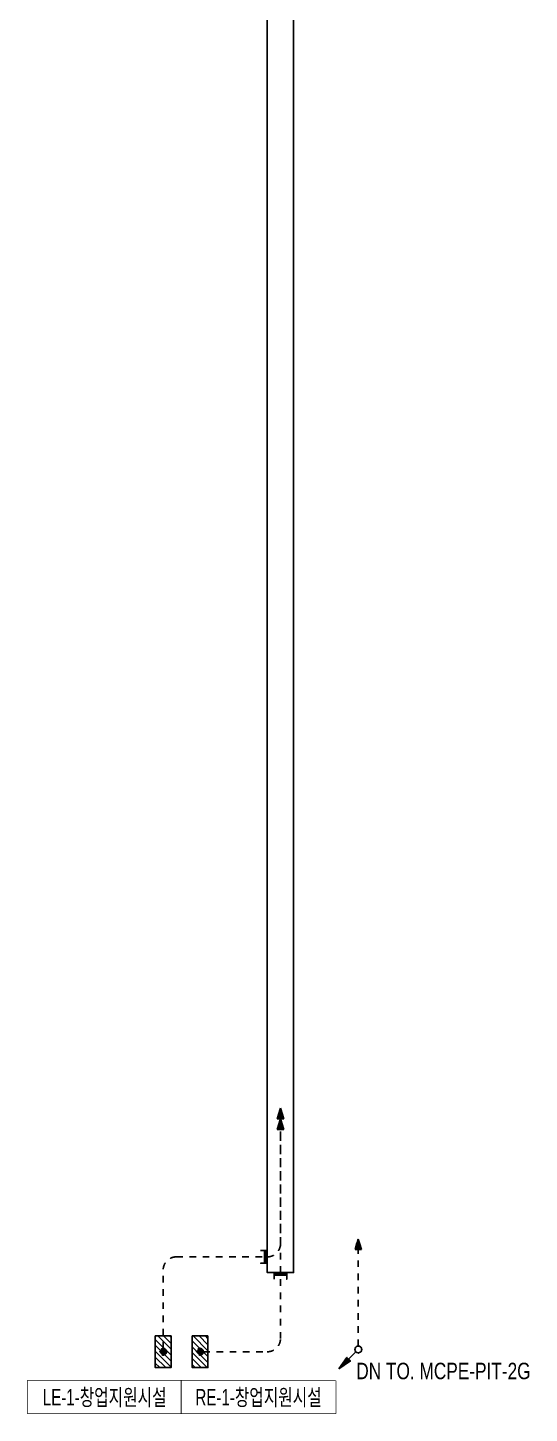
# Model space of a CAD drawing. Header units: millimetres. Extents: x -149088 to 500787, y -530175 to 1035835.
# Drawn here: x 148650 to 160067, y -312425 to -280891 of the extents above; entities that cross this region are included whole.
import ezdxf
from ezdxf.enums import TextEntityAlignment as Align

# ---------------------------------------------------------------- set-up
doc = ezdxf.new("R2010")
doc.units = ezdxf.units.MM
doc.header["$LTSCALE"] = 150
doc.linetypes.add('D1', pattern=[3, 1, -1, 1])
for name, color, linetype in [('------01 Distribution Panel', 3, 'Continuous'), ('-----00 LV_CABLE', 2, 'Continuous'), ('-----26 Electrical Cable Tray_건물(일반)', 20, 'Continuous'), ('-----30 Text', 2, 'Continuous')]:
    doc.layers.add(name, color=color, linetype=linetype)
doc.styles.add('ELEC', font='')
doc.styles.get('ELEC').set_extended_font_data('Dotum')

# ---------------------------------------------------------------- blocks, each defined once
blk = doc.blocks.new('A02')
h = blk.add_hatch()
h.set_pattern_fill('ANSI31', color=256, scale=25, style=0)
h.set_pattern_definition([(45, (-2000, -19200), (-56.1266, 56.1266), [])])
h.paths.add_polyline_path([(-300, 300), (-300, 0), (300, 0), (300, 300)])
blk.add_lwpolyline([(300, 0), (-300, 0), (-300, 300), (300, 300)], close=True)
blk = doc.blocks.new('O08')
blk.add_hatch(color=256).paths.add_polyline_path([(120, 51), (-120, 51), (-120, 0), (120, 0)])
blk.add_lwpolyline([(120, 127.5), (120, 0), (-120, 0), (-120, 127.5), (-120, 51), (120, 51)])
blk = doc.blocks.new('11')
at = {"linetype": 'D1'}
h = blk.add_hatch(color=256, dxfattribs=at)
edge = h.paths.add_edge_path()
edge.add_arc((0, 0), 75, 0, 360)
blk.add_circle((0, 0), 75, dxfattribs=at)
for p in [(-75, 0), (0, 75), (75, 0), (0, -75)]:
    blk.add_point(p, dxfattribs=at)
blk = doc.blocks.new('O01')
blk.add_hatch(color=256).paths.add_polyline_path([(-149, -218), (-218, -149), (-368, -368)])
blk.add_line((-46, -46), (-184, -184))
blk.add_lwpolyline([(-368, -368), (-149, -218), (-218, -149), (-368, -368)])
blk.add_circle((0, 0), 65)
for p in [(-65, 0), (-65, 0), (0, 65), (0, 65), (65, 0), (65, 0), (0, -65), (0, -65)]:
    blk.add_point(p)
blk = doc.blocks.new('22')
at = {"linetype": 'D1'}
h = blk.add_hatch(color=0, dxfattribs=at)
h.dxf.hatch_style = 1
h.paths.add_polyline_path([(0, 0), (-241, 75), (-241, -75)])
at = {"color": 0, "linetype": 'D1'}
blk.add_lwpolyline([(-241, -75), (0, 0), (-241, 75)], close=True, dxfattribs=at)
blk = doc.blocks.new('SSH-20260429.172412')
at = {"layer": '------01 Distribution Panel', "color": 1}
blk.add_lwpolyline([(134180, 740), (134180, 0), (130677, 0), (130677, 740)], close=True, dxfattribs=at)
at = {"layer": '-----00 LV_CABLE', "linetype": 'D1'}
blk.add_lwpolyline([(133760, 1475), (133760, 3260, -0.414214), (134060, 3560), (136130, 3560, 0.414214), (136430, 3860), (136430, 6701)], format="xyb", dxfattribs=at)
at = {"layer": '-----00 LV_CABLE', "linetype": 'D1', "elevation": 0}
blk.add_lwpolyline([(134675, 1400), (136130, 1400, 0.414207), (136430, 1700), (136430, 6701)], format="xyb", dxfattribs=at)
blk.add_lwpolyline([(138202, 1530), (138202, 3725)], dxfattribs=at)
at = {"layer": '-----26 Electrical Cable Tray_건물(일반)', "elevation": 0}
blk.add_lwpolyline([(136130, 33530), (136730, 33530), (136730, 3202), (136130, 3202)], close=True, dxfattribs=at)
at = {"layer": '------01 Distribution Panel', "xscale": 1.2, "yscale": 1.2, "zscale": 1.2, "rotation": 90}
for p in [(133940, 1400), (134780, 1400)]:
    blk.add_blockref('A02', p, dxfattribs=at)
at = {"layer": '-----00 LV_CABLE', "linetype": 'D1', "rotation": 89.99999999999999}
for p in [(136430, 6942), (136430, 6701), (138202, 3966)]:
    blk.add_blockref('22', p, dxfattribs=at)
at = {"layer": '-----00 LV_CABLE', "linetype": 'D1', "xscale": -1, "rotation": 270}
for p in [(136430, 6942), (136430, 6701), (138202, 3966)]:
    blk.add_blockref('22', p, dxfattribs=at)
at = {"layer": '-----00 LV_CABLE', "linetype": 'D1', "xscale": 1.2, "yscale": 1.2, "zscale": 1.2}
for p, rotation in [((136130, 3560), 90), ((136430, 3202), 180)]:
    blk.add_blockref('O08', p, dxfattribs=dict(at, rotation=rotation))
at = {"layer": '-----00 LV_CABLE', "linetype": 'D1'}
for p in [(133760, 1400), (134600, 1400)]:
    blk.add_blockref('11', p, dxfattribs=at)
at = {"layer": '-----00 LV_CABLE', "linetype": 'D1', "xscale": 1.2, "yscale": 1.2, "zscale": 1.2}
blk.add_blockref('O01', (138202, 1452), dxfattribs=at)
at = {"layer": '-----30 Text', "style": 'ELEC', "width": 0.8}
blk.add_text('DN TO. MCPE-PIT-2G', height=375, dxfattribs=at).set_placement((138155, 963), align=Align.MIDDLE_LEFT)
at = {"color": 1}
blk.add_wipeout([(130677, 740), (134180, 740), (134180, 0), (130677, 0)], dxfattribs=at).dxf.layer = '------01 Distribution Panel'
at = {"layer": '------01 Distribution Panel', "color": 1}
blk.add_lwpolyline([(137683, 740), (137683, 0), (134180, 0), (134180, 740)], close=True, dxfattribs=at)
at = {"color": 1}
blk.add_wipeout([(134180, 740), (137683, 740), (137683, 0), (134180, 0)], dxfattribs=at).dxf.layer = '------01 Distribution Panel'
at = {"layer": '------01 Distribution Panel', "color": 1}
blk.add_lwpolyline([(134180, 740), (134180, 0), (130677, 0), (130677, 740)], close=True, dxfattribs=at)
at = {"color": 1}
blk.add_wipeout([(130677, 740), (134180, 740), (134180, 0), (130677, 0)], dxfattribs=at).dxf.layer = '------01 Distribution Panel'
at = {"layer": '------01 Distribution Panel', "color": 1}
blk.add_lwpolyline([(137683, 740), (137683, 0), (134180, 0), (134180, 740)], close=True, dxfattribs=at)
at = {"layer": '------01 Distribution Panel', "style": 'ELEC', "width": 0.7}
blk.add_text('LE-1-창업지원시설', height=375, dxfattribs=at).set_placement((132428, 370), align=Align.MIDDLE)
at = {"color": 1}
blk.add_wipeout([(134180, 740), (137683, 740), (137683, 0), (134180, 0)], dxfattribs=at).dxf.layer = '------01 Distribution Panel'
at = {"layer": '------01 Distribution Panel', "style": 'ELEC', "width": 0.7}
blk.add_text('RE-1-창업지원시설', height=375, dxfattribs=at).set_placement((135931, 370), align=Align.MIDDLE)

msp = doc.modelspace()

# ---------------------------------------------------------------- block references
msp.add_blockref('SSH-20260429.172412', (17974, -312425))

doc.saveas('drawing.dxf')
